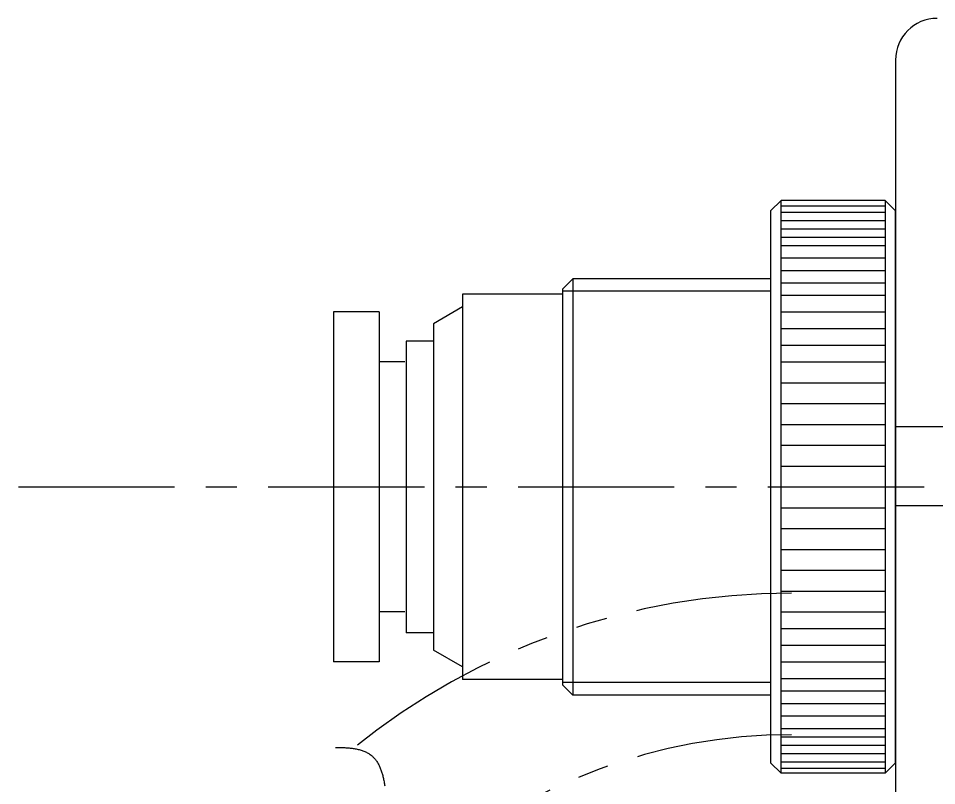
# Model space of a CAD drawing. Extents: x -644 to 199, y 146 to 558.
# Drawn here: x -514.9 to -470.8, y 361.22 to 398.06 of the extents above; entities that cross this region are included whole.
import ezdxf

# ---------------------------------------------------------------- set-up
doc = ezdxf.new("R2010")
doc.units = 0
for name, pattern in [('CENTER', [12, 7.5, -1.5, 1.5, -1.5]), ('CONTINOUS', [0]), ('PHANTOM', [15, 7.5, -1.5, 1.5, -1.5, 1.5, -1.5])]:
    doc.linetypes.add(name, pattern=pattern)
doc.layers.get('0').update_dxf_attribs({"linetype": 'CONTINUOUS'})
doc.layers.add('CENTER', color=1, linetype='CENTER')

msp = doc.modelspace()

# ---------------------------------------------------------------- linework, layer by layer
at = {"color": 7, "linetype": 'CONTINOUS'}
for p, q in [((-472.773, 396.061), (-472.773, 340.561)), ((-478.773, 388.811), (-478.273, 389.311)), ((-473.273, 389.311), (-478.273, 389.311)), ((-478.273, 361.811), (-478.273, 389.311)), ((-478.273, 389.061), (-473.273, 389.061)), ((-472.773, 388.811), (-473.273, 389.311)), ((-473.273, 389.311), (-473.273, 361.811)), ((-478.773, 388.811), (-478.773, 362.311)), ((-478.273, 388.761), (-473.273, 388.761)), ((-472.773, 362.311), (-472.773, 388.811)), ((-478.273, 388.361), (-473.273, 388.361)), ((-478.273, 387.961), (-473.273, 387.961)), ((-478.273, 387.561), (-473.273, 387.561)), ((-478.273, 387.161), (-473.273, 387.161)), ((-478.273, 386.561), (-473.273, 386.561)), ((-478.273, 385.961), (-473.273, 385.961)), ((-488.273, 385.561), (-488.773, 385.061)), ((-478.773, 385.561), (-488.273, 385.561)), ((-488.273, 385.561), (-488.273, 365.561)), ((-488.773, 385.061), (-488.773, 366.061)), ((-478.273, 385.361), (-473.273, 385.361)), ((-488.773, 384.811), (-493.573, 384.811)), ((-493.573, 384.811), (-493.573, 366.311)), ((-478.773, 384.961), (-488.773, 384.961)), ((-478.273, 384.761), (-473.273, 384.761)), ((-493.573, 384.205), (-494.973, 383.396)), ((-497.573, 383.961), (-499.773, 383.961)), ((-499.773, 383.961), (-499.773, 367.161)), ((-497.573, 383.961), (-497.573, 367.161)), ((-478.273, 383.961), (-473.273, 383.961)), ((-494.973, 383.39), (-494.973, 367.726)), ((-478.273, 383.161), (-473.273, 383.161)), ((-494.973, 382.561), (-496.285, 382.561)), ((-496.273, 382.561), (-496.273, 368.561)), ((-478.273, 382.361), (-473.273, 382.361)), ((-496.343, 381.561), (-497.573, 381.561)), ((-478.273, 381.561), (-473.273, 381.561)), ((-478.273, 380.561), (-473.273, 380.561)), ((-478.273, 379.561), (-473.273, 379.561)), ((-478.273, 378.561), (-473.273, 378.561)), ((-472.773, 378.461), (-469.773, 378.461)), ((-478.273, 377.561), (-473.273, 377.561)), ((-478.273, 376.561), (-473.273, 376.561)), ((-478.273, 375.561), (-473.273, 375.561)), ((-478.273, 374.561), (-473.273, 374.561)), ((-472.773, 374.661), (-469.773, 374.661)), ((-478.273, 373.561), (-473.273, 373.561)), ((-478.273, 372.561), (-473.273, 372.561)), ((-478.273, 371.561), (-473.273, 371.561)), ((-478.273, 370.561), (-473.273, 370.561)), ((-496.343, 369.561), (-497.573, 369.561)), ((-478.273, 369.561), (-473.273, 369.561)), ((-478.273, 368.761), (-473.273, 368.761)), ((-494.973, 368.561), (-496.285, 368.561)), ((-478.273, 367.961), (-473.273, 367.961)), ((-493.573, 366.917), (-494.973, 367.726)), ((-497.573, 367.161), (-499.773, 367.161)), ((-478.273, 367.161), (-473.273, 367.161)), ((-488.773, 366.311), (-493.573, 366.311)), ((-478.773, 366.161), (-488.773, 366.161)), ((-478.273, 366.361), (-473.273, 366.361)), ((-488.273, 365.561), (-488.773, 366.061)), ((-478.273, 365.761), (-473.273, 365.761)), ((-478.773, 365.561), (-488.273, 365.561)), ((-478.273, 365.161), (-473.273, 365.161)), ((-478.273, 364.561), (-473.273, 364.561)), ((-478.273, 363.961), (-473.273, 363.961)), ((-478.273, 363.561), (-473.273, 363.561)), ((-478.273, 363.161), (-473.273, 363.161)), ((-478.273, 362.761), (-473.273, 362.761)), ((-478.773, 362.311), (-478.273, 361.811)), ((-478.273, 362.361), (-473.273, 362.361)), ((-473.273, 361.811), (-472.773, 362.311)), ((-478.273, 362.061), (-473.273, 362.061)), ((-473.273, 361.811), (-478.273, 361.811))]:
    msp.add_line(p, q, dxfattribs=at)
at = {"color": 7}
msp.add_polyline3d([(-499.667, 363.055, 0), (-499.619, 363.055, 0), (-499.57, 363.054, 0), (-499.521, 363.053, 0), (-499.472, 363.052, 0), (-499.422, 363.051, 0), (-499.373, 363.05, 0), (-499.322, 363.048, 0), (-499.272, 363.045, 0), (-499.222, 363.042, 0), (-499.171, 363.039, 0), (-499.121, 363.036, 0), (-499.07, 363.031, 0), (-499.02, 363.027, 0), (-498.97, 363.021, 0), (-498.92, 363.015, 0), (-498.87, 363.009, 0), (-498.821, 363.002, 0), (-498.772, 362.994, 0), (-498.723, 362.985, 0), (-498.675, 362.976, 0), (-498.627, 362.966, 0), (-498.579, 362.955, 0), (-498.533, 362.944, 0), (-498.487, 362.931, 0), (-498.441, 362.918, 0), (-498.397, 362.904, 0), (-498.353, 362.888, 0), (-498.31, 362.872, 0), (-498.267, 362.855, 0), (-498.226, 362.837, 0), (-498.186, 362.818, 0), (-498.147, 362.798, 0), (-498.108, 362.777, 0), (-498.071, 362.754, 0), (-498.035, 362.731, 0), (-498, 362.706, 0), (-497.967, 362.681, 0), (-497.934, 362.654, 0), (-497.902, 362.626, 0), (-497.872, 362.597, 0), (-497.842, 362.568, 0), (-497.813, 362.537, 0), (-497.786, 362.505, 0), (-497.759, 362.473, 0), (-497.733, 362.439, 0), (-497.708, 362.405, 0), (-497.684, 362.369, 0), (-497.661, 362.333, 0), (-497.639, 362.296, 0), (-497.617, 362.258, 0), (-497.597, 362.219, 0), (-497.577, 362.18, 0), (-497.558, 362.139, 0), (-497.54, 362.098, 0), (-497.522, 362.056, 0), (-497.505, 362.014, 0), (-497.489, 361.971, 0), (-497.473, 361.927, 0), (-497.459, 361.882, 0), (-497.444, 361.837, 0), (-497.431, 361.791, 0), (-497.418, 361.745, 0), (-497.405, 361.698, 0), (-497.394, 361.65, 0), (-497.382, 361.602, 0), (-497.371, 361.553, 0), (-497.361, 361.504, 0), (-497.351, 361.455, 0), (-497.342, 361.404, 0), (-497.333, 361.354, 0), (-497.325, 361.303, 0), (-497.316, 361.251, 0), (-497.309, 361.2, 0)], dxfattribs=at)
at = {"color": 7, "linetype": 'CONTINOUS'}
msp.add_arc((-470.773, 396.061), 2, 90, 180, dxfattribs=at)
at = {"color": 3, "linetype": 'PHANTOM'}
for radius, end in [(33.4, 129.047), (26.6, 130.9943)]:
    msp.add_arc((-477.773, 337.061), radius, 90, end, dxfattribs=at)
at = {"layer": 'CENTER', "color": 1, "linetype": 'CENTER'}
msp.add_line((-514.905, 375.561), (-469.773, 375.561), dxfattribs=at)

doc.saveas('drawing.dxf')
